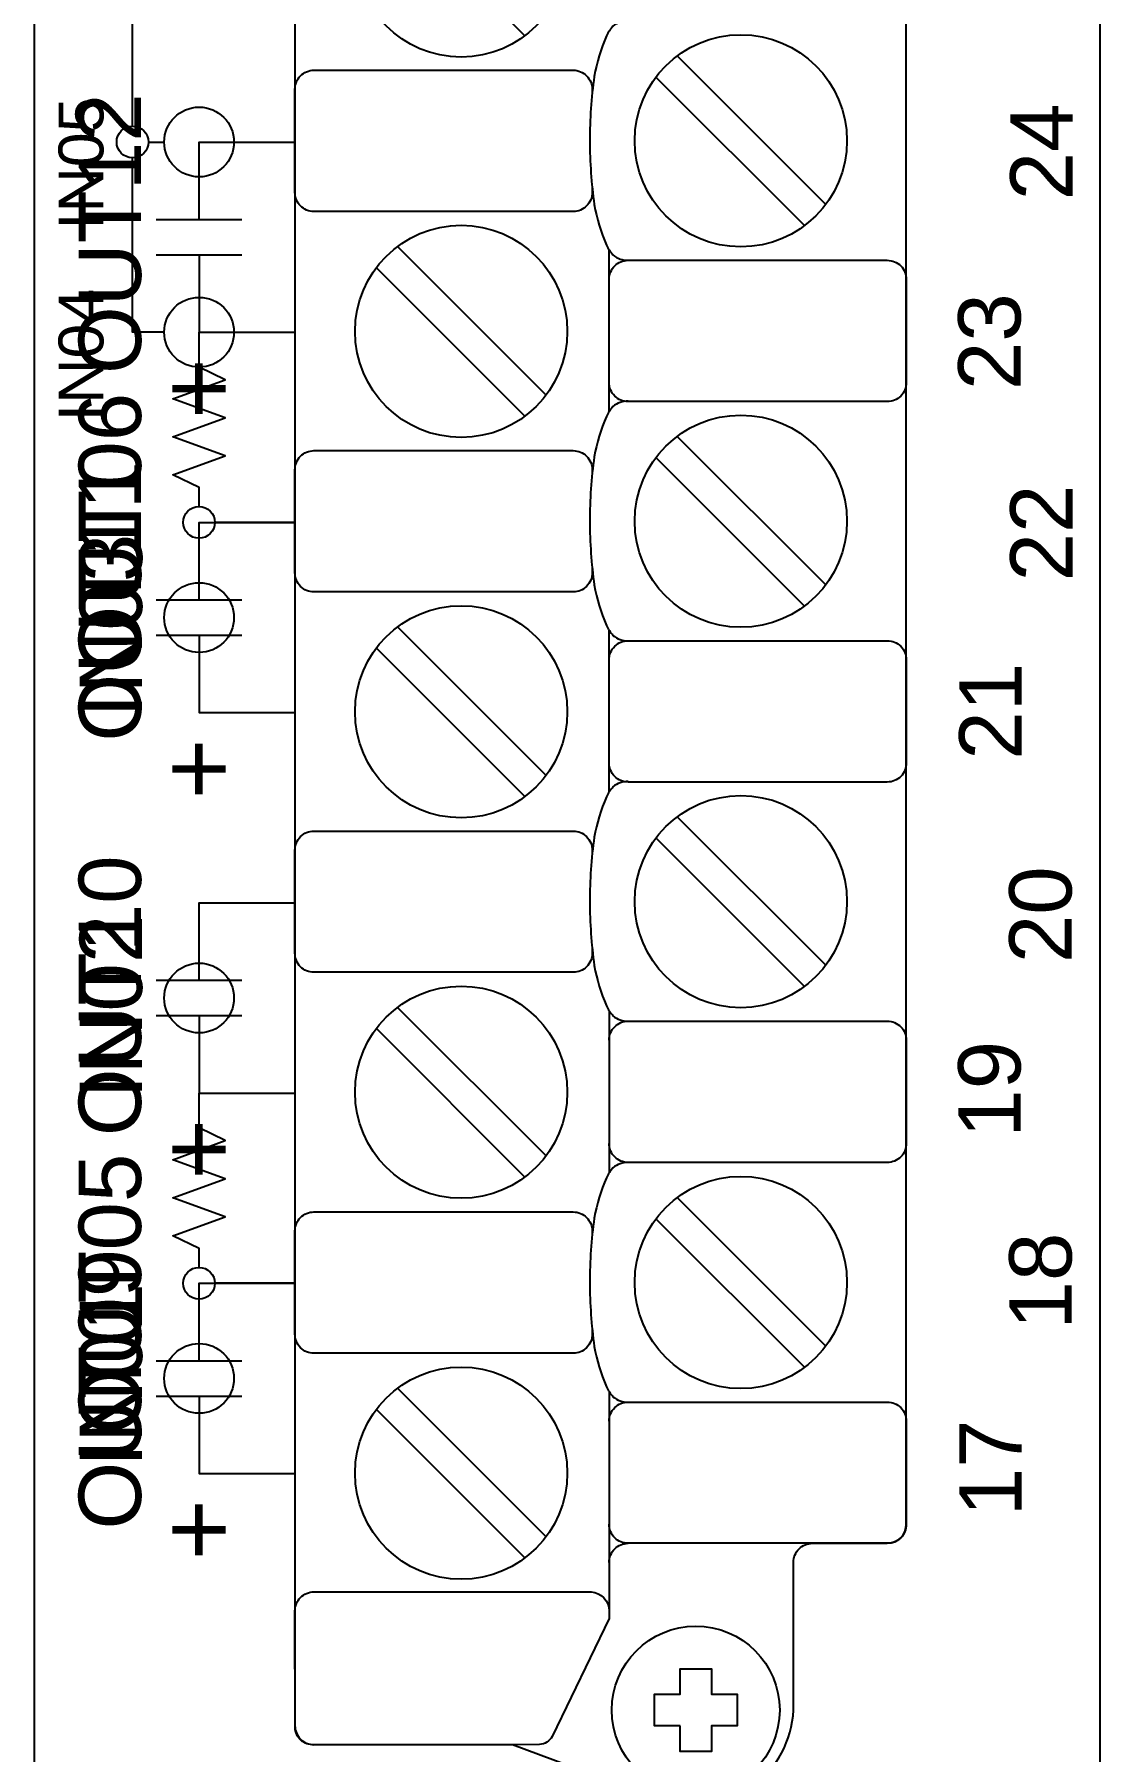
# Model space of a CAD drawing. Extents: x 1 to 47, y 1 to 35.
# Drawn here: x 29.831 to 31.511, y 8.927 to 11.636 of the extents above; entities that cross this region are included whole.
import ezdxf

# ---------------------------------------------------------------- set-up
doc = ezdxf.new("R2010")
doc.units = 0
doc.header["$MEASUREMENT"] = 0
for name, color, linetype in [('4_01__0__EMPTY', 7, 'CONTINUOUS'), ('4_02__1___8__INDEPENDENT_I', 7, 'CONTINUOUS'), ('4_03__2___8__OPTOISOLATED_', 7, 'CONTINUOUS'), ('4_04__4___24__OPTOISOLATED', 7, 'CONTINUOUS'), ('4_05__5___8__INDEPENDENT_I', 7, 'CONTINUOUS'), ('4_06__6___8__INDEPENDENT_I', 7, 'CONTINUOUS'), ('4_07__7___8__OPTOISOLATED_', 7, 'CONTINUOUS'), ('4_08__8___8__OPTOISOLATED_', 7, 'CONTINUOUS'), ('7_00______DWG_', 7, 'CONTINUOUS')]:
    doc.layers.add(name, color=color, linetype=linetype)
doc.styles.add('ARIAL', font='arial.ttf')

msp = doc.modelspace()

# ---------------------------------------------------------------- linework, layer by layer
at = {"layer": '4_01__0__EMPTY'}
msp.add_lwpolyline([(31.1761, 9.2556, 0.414213), (31.2061, 9.2856), (31.2062, 14.2674, 0.414214), (31.1762, 14.2974), (30.8631, 14.2974), (30.6184, 14.3883, 0.480048), (30.4202, 14.2433), (30.4202, 14.0091, -0.414214), (30.3902, 13.9791), (30.272, 13.9791, 0.414212), (30.242, 13.9491), (30.2419, 13.9491), (30.2419, 8.968, 0.414215), (30.2719, 8.938), (30.5848, 8.9381), (30.8296, 8.8472, 0.47859), (31.0281, 8.9922), (31.0281, 9.2256, -0.414214), (31.0581, 9.2556)], format="xyb", close=True, dxfattribs=at)
msp.add_lwpolyline([(30.8492, 8.9676), (30.8089, 8.9676), (30.8089, 9.0176), (30.8492, 9.0176), (30.8492, 9.0577), (30.8991, 9.0577), (30.8991, 9.0176), (30.9391, 9.0176), (30.9391, 8.9676), (30.8991, 8.9676), (30.8991, 8.9275), (30.8492, 8.9275)], close=True, dxfattribs=at)
msp.add_circle((30.874, 8.9926), 0.1324, dxfattribs=at)
at = {"layer": '4_02__1___8__INDEPENDENT_I'}
msp.add_lwpolyline([(31.1761, 9.2556, 0.414213), (31.2061, 9.2856), (31.2062, 14.2674, 0.414214), (31.1762, 14.2974), (30.8631, 14.2974), (30.6184, 14.3883, 0.480048), (30.4202, 14.2433), (30.4202, 14.0091, -0.414214), (30.3902, 13.9791), (30.272, 13.9791, 0.414212), (30.242, 13.9491), (30.2419, 13.9491), (30.2419, 8.968, 0.414215), (30.2719, 8.938), (30.5848, 8.9381), (30.8296, 8.8472, 0.47859), (31.0281, 8.9922), (31.0281, 9.2256, -0.414214), (31.0581, 9.2556)], format="xyb", close=True, dxfattribs=at)
for points in [[(30.3703, 11.8675), (30.6045, 11.6333)], [(30.8447, 11.6015), (31.0789, 11.3674)], [(30.8113, 11.5681), (31.0455, 11.334)], [(30.0908, 11.3436), (30.0908, 11.4658), (30.2419, 11.4658)], [(30.0233, 11.3436), (30.1583, 11.3436)], [(30.4038, 11.3009), (30.6379, 11.0667)], [(30.7374, 11.0406), (30.7374, 11.2957)], [(30.0233, 11.2879), (30.1583, 11.2879)], [(30.0908, 11.2879), (30.0908, 11.1658), (30.2419, 11.1658)], [(30.3703, 11.2675), (30.6045, 11.0333)], [(30.8447, 11.0015), (31.0789, 10.7674)], [(30.8113, 10.9681), (31.0455, 10.7339)], [(30.0908, 10.7436), (30.0908, 10.8658), (30.2419, 10.8658)], [(30.0233, 10.7436), (30.1583, 10.7436)], [(30.4038, 10.7009), (30.6379, 10.4667)], [(30.0233, 10.6879), (30.1583, 10.6879)], [(30.0908, 10.6879), (30.0908, 10.5658), (30.2419, 10.5658)], [(30.7374, 10.4406), (30.7374, 10.6957)], [(30.3703, 10.6675), (30.6045, 10.4333)], [(30.8447, 10.4015), (31.0789, 10.1674)], [(30.8113, 10.3681), (31.0455, 10.1339)], [(30.0908, 10.1436), (30.0908, 10.2658), (30.2419, 10.2658)], [(30.0233, 10.1436), (30.1583, 10.1436)], [(30.0233, 10.0879), (30.1583, 10.0879)], [(30.0908, 10.0879), (30.0908, 9.9658), (30.2419, 9.9658)], [(30.4038, 10.1009), (30.6379, 9.8667)], [(30.7374, 10.0957), (30.7374, 9.8398)], [(30.3703, 10.0675), (30.6045, 9.8333)], [(30.8447, 9.8008), (31.0789, 9.5666)], [(30.8113, 9.7673), (31.0455, 9.5332)], [(30.0908, 9.5436), (30.0908, 9.6658), (30.2419, 9.6658)], [(30.0233, 9.5436), (30.1583, 9.5436)], [(30.0233, 9.4879), (30.1583, 9.4879)], [(30.0908, 9.4879), (30.0908, 9.3658), (30.2419, 9.3658)], [(30.4038, 9.5001), (30.6379, 9.2659)], [(30.3703, 9.4667), (30.6045, 9.2325)]]:
    msp.add_lwpolyline(points, dxfattribs=at)
for points in [[(30.7674, 11.6571, 0.191033), (30.7435, 11.6486, 0.081668), (30.7333, 11.633, 0.0591), (30.714, 11.5693, 0.034646), (30.7069, 11.4677, 0.03436), (30.714, 11.3671, 0.0591), (30.7333, 11.3033, 0.081668), (30.7435, 11.2877, 0.191033), (30.7674, 11.2792)], [(30.7107, 11.3941), (30.7107, 11.3862, -0.414214), (30.6807, 11.3562), (30.2719, 11.3562, -0.414214), (30.2419, 11.3862), (30.2419, 11.549, -0.414214), (30.2719, 11.579), (30.6807, 11.579, -0.414214), (30.7107, 11.549), (30.7107, 11.5422)], [(30.7374, 11.2492, -0.414214), (30.7674, 11.2792), (31.1761, 11.2792, -0.414214), (31.2061, 11.2492), (31.2061, 11.0864, -0.414214), (31.1761, 11.0564), (30.7674, 11.0564, -0.414214), (30.7374, 11.0864)], [(30.7674, 11.0571, 0.191033), (30.7435, 11.0486, 0.081668), (30.7333, 11.033, 0.0591), (30.714, 10.9693, 0.034646), (30.7069, 10.8677, 0.03436), (30.714, 10.7671, 0.0591), (30.7333, 10.7033, 0.081668), (30.7435, 10.6877, 0.191033), (30.7674, 10.6792)], [(30.7107, 10.7941), (30.7107, 10.7862, -0.414214), (30.6807, 10.7562), (30.2719, 10.7562, -0.414214), (30.2419, 10.7862), (30.2419, 10.949, -0.414214), (30.2719, 10.979), (30.6807, 10.979, -0.414214), (30.7107, 10.949), (30.7107, 10.9422)], [(30.7374, 10.6492, -0.414214), (30.7674, 10.6792), (31.1761, 10.6792, -0.414214), (31.2061, 10.6492), (31.2061, 10.4863, -0.414214), (31.1761, 10.4563), (30.7674, 10.4563, -0.414214), (30.7374, 10.4863)], [(30.7674, 10.4571, 0.191033), (30.7435, 10.4486, 0.081668), (30.7333, 10.433, 0.0591), (30.714, 10.3692, 0.034646), (30.7069, 10.2677, 0.03436), (30.714, 10.167, 0.0591), (30.7333, 10.1033, 0.081668), (30.7435, 10.0877, 0.191033), (30.7674, 10.0792)], [(30.7107, 10.1941), (30.7107, 10.1862, -0.414214), (30.6807, 10.1562), (30.2719, 10.1562, -0.414214), (30.2419, 10.1862), (30.2419, 10.349, -0.414214), (30.2719, 10.379), (30.6807, 10.379, -0.414214), (30.7107, 10.349), (30.7107, 10.3422)], [(30.7374, 10.0492, -0.414214), (30.7674, 10.0792), (31.1761, 10.0792, -0.414214), (31.2061, 10.0492), (31.2061, 9.8863, -0.414214), (31.1761, 9.8563), (30.7674, 9.8563, -0.414214), (30.7374, 9.8863)], [(30.7674, 9.8563, 0.191033), (30.7435, 9.8478, 0.081668), (30.7333, 9.8322, 0.0591), (30.714, 9.7685, 0.034646), (30.7069, 9.667, 0.03436), (30.714, 9.5663, 0.0591), (30.7333, 9.5026, 0.081668), (30.7435, 9.4869, 0.191033), (30.7674, 9.4784)], [(30.7107, 9.5933), (30.7107, 9.5854, -0.414214), (30.6807, 9.5554), (30.2719, 9.5554, -0.414214), (30.2419, 9.5854), (30.2419, 9.7483, -0.414214), (30.2719, 9.7783), (30.6807, 9.7783, -0.414214), (30.7107, 9.7483), (30.7107, 9.7415)], [(30.7374, 9.4949), (30.7374, 9.1368), (30.6476, 8.9509, -0.241986), (30.6277, 8.9381), (30.2719, 8.938, -0.422157), (30.2421, 8.9647), (30.2419, 9.149, -0.414214), (30.2719, 9.179), (30.7091, 9.179, -0.390527), (30.7374, 9.149)], [(30.7374, 9.4484, -0.414214), (30.7674, 9.4784), (31.1761, 9.4784, -0.414214), (31.2061, 9.4484), (31.2061, 9.2856, -0.414214), (31.1761, 9.2556), (30.7674, 9.2556, -0.414214), (30.7374, 9.2856)], [(30.7374, 9.2256, -0.414214), (30.7674, 9.2556)]]:
    msp.add_lwpolyline(points, format="xyb", dxfattribs=at)
msp.add_lwpolyline([(30.8492, 8.9676), (30.8089, 8.9676), (30.8089, 9.0176), (30.8492, 9.0176), (30.8492, 9.0577), (30.8991, 9.0577), (30.8991, 9.0176), (30.9391, 9.0176), (30.9391, 8.9676), (30.8991, 8.9676), (30.8991, 8.9275), (30.8492, 8.9275)], close=True, dxfattribs=at)
for centre, radius in [((30.5041, 11.7671), 0.1673), ((30.9451, 11.4677), 0.1673), ((30.5041, 11.1671), 0.1673), ((30.9451, 10.8677), 0.1673), ((30.5041, 10.5671), 0.1673), ((30.9451, 10.2677), 0.1673), ((30.5041, 9.9671), 0.1673), ((30.9451, 9.667), 0.1673), ((30.5041, 9.3663), 0.1673), ((30.874, 8.9926), 0.1324)]:
    msp.add_circle(centre, radius, dxfattribs=at)
at = {"layer": '4_03__2___8__OPTOISOLATED_'}
msp.add_lwpolyline([(31.1761, 9.2556, 0.414213), (31.2061, 9.2856), (31.2062, 14.2674, 0.414214), (31.1762, 14.2974), (30.8631, 14.2974), (30.6184, 14.3883, 0.480048), (30.4202, 14.2433), (30.4202, 14.0091, -0.414214), (30.3902, 13.9791), (30.272, 13.9791, 0.414212), (30.242, 13.9491), (30.2419, 13.9491), (30.2419, 8.968, 0.414215), (30.2719, 8.938), (30.5848, 8.9381), (30.8296, 8.8472, 0.47859), (31.0281, 8.9922), (31.0281, 9.2256, -0.414214), (31.0581, 9.2556)], format="xyb", close=True, dxfattribs=at)
for points in [[(30.3703, 11.8675), (30.6045, 11.6333)], [(30.8447, 11.6015), (31.0789, 11.3674)], [(30.8113, 11.5681), (31.0455, 11.334)], [(30.0908, 11.3436), (30.0908, 11.4658), (30.2419, 11.4658)], [(30.0233, 11.3436), (30.1583, 11.3436)], [(30.4038, 11.3009), (30.6379, 11.0667)], [(30.7374, 11.0406), (30.7374, 11.2957)], [(30.0233, 11.2879), (30.1583, 11.2879)], [(30.0908, 11.2879), (30.0908, 11.1658), (30.2419, 11.1658)], [(30.3703, 11.2675), (30.6045, 11.0333)], [(30.8447, 11.0015), (31.0789, 10.7674)], [(30.8113, 10.9681), (31.0455, 10.7339)], [(30.0908, 10.7436), (30.0908, 10.8658), (30.2419, 10.8658)], [(30.0233, 10.7436), (30.1583, 10.7436)], [(30.4038, 10.7009), (30.6379, 10.4667)], [(30.0233, 10.6879), (30.1583, 10.6879)], [(30.0908, 10.6879), (30.0908, 10.5658), (30.2419, 10.5658)], [(30.7374, 10.4406), (30.7374, 10.6957)], [(30.3703, 10.6675), (30.6045, 10.4333)], [(30.8447, 10.4015), (31.0789, 10.1674)], [(30.8113, 10.3681), (31.0455, 10.1339)], [(30.0908, 10.1436), (30.0908, 10.2658), (30.2419, 10.2658)], [(30.0233, 10.1436), (30.1583, 10.1436)], [(30.0233, 10.0879), (30.1583, 10.0879)], [(30.0908, 10.0879), (30.0908, 9.9658), (30.2419, 9.9658)], [(30.4038, 10.1009), (30.6379, 9.8667)], [(30.7374, 10.0957), (30.7374, 9.8398)], [(30.3703, 10.0675), (30.6045, 9.8333)], [(30.8447, 9.8008), (31.0789, 9.5666)], [(30.8113, 9.7673), (31.0455, 9.5332)], [(30.0908, 9.5436), (30.0908, 9.6658), (30.2419, 9.6658)], [(30.0233, 9.5436), (30.1583, 9.5436)], [(30.0233, 9.4879), (30.1583, 9.4879)], [(30.0908, 9.4879), (30.0908, 9.3658), (30.2419, 9.3658)], [(30.4038, 9.5001), (30.6379, 9.2659)], [(30.3703, 9.4667), (30.6045, 9.2325)]]:
    msp.add_lwpolyline(points, dxfattribs=at)
for points in [[(30.7674, 11.6571, 0.191033), (30.7435, 11.6486, 0.081668), (30.7333, 11.633, 0.0591), (30.714, 11.5693, 0.034646), (30.7069, 11.4677, 0.03436), (30.714, 11.3671, 0.0591), (30.7333, 11.3033, 0.081668), (30.7435, 11.2877, 0.191033), (30.7674, 11.2792)], [(30.7107, 11.3941), (30.7107, 11.3862, -0.414214), (30.6807, 11.3562), (30.2719, 11.3562, -0.414214), (30.2419, 11.3862), (30.2419, 11.549, -0.414214), (30.2719, 11.579), (30.6807, 11.579, -0.414214), (30.7107, 11.549), (30.7107, 11.5422)], [(30.7374, 11.2492, -0.414214), (30.7674, 11.2792), (31.1761, 11.2792, -0.414214), (31.2061, 11.2492), (31.2061, 11.0864, -0.414214), (31.1761, 11.0564), (30.7674, 11.0564, -0.414214), (30.7374, 11.0864)], [(30.7674, 11.0571, 0.191033), (30.7435, 11.0486, 0.081668), (30.7333, 11.033, 0.0591), (30.714, 10.9693, 0.034646), (30.7069, 10.8677, 0.03436), (30.714, 10.7671, 0.0591), (30.7333, 10.7033, 0.081668), (30.7435, 10.6877, 0.191033), (30.7674, 10.6792)], [(30.7107, 10.7941), (30.7107, 10.7862, -0.414214), (30.6807, 10.7562), (30.2719, 10.7562, -0.414214), (30.2419, 10.7862), (30.2419, 10.949, -0.414214), (30.2719, 10.979), (30.6807, 10.979, -0.414214), (30.7107, 10.949), (30.7107, 10.9422)], [(30.7374, 10.6492, -0.414214), (30.7674, 10.6792), (31.1761, 10.6792, -0.414214), (31.2061, 10.6492), (31.2061, 10.4863, -0.414214), (31.1761, 10.4563), (30.7674, 10.4563, -0.414214), (30.7374, 10.4863)], [(30.7674, 10.4571, 0.191033), (30.7435, 10.4486, 0.081668), (30.7333, 10.433, 0.0591), (30.714, 10.3692, 0.034646), (30.7069, 10.2677, 0.03436), (30.714, 10.167, 0.0591), (30.7333, 10.1033, 0.081668), (30.7435, 10.0877, 0.191033), (30.7674, 10.0792)], [(30.7107, 10.1941), (30.7107, 10.1862, -0.414214), (30.6807, 10.1562), (30.2719, 10.1562, -0.414214), (30.2419, 10.1862), (30.2419, 10.349, -0.414214), (30.2719, 10.379), (30.6807, 10.379, -0.414214), (30.7107, 10.349), (30.7107, 10.3422)], [(30.7374, 10.0492, -0.414214), (30.7674, 10.0792), (31.1761, 10.0792, -0.414214), (31.2061, 10.0492), (31.2061, 9.8863, -0.414214), (31.1761, 9.8563), (30.7674, 9.8563, -0.414214), (30.7374, 9.8863)], [(30.7674, 9.8563, 0.191033), (30.7435, 9.8478, 0.081668), (30.7333, 9.8322, 0.0591), (30.714, 9.7685, 0.034646), (30.7069, 9.667, 0.03436), (30.714, 9.5663, 0.0591), (30.7333, 9.5026, 0.081668), (30.7435, 9.4869, 0.191033), (30.7674, 9.4784)], [(30.7107, 9.5933), (30.7107, 9.5854, -0.414214), (30.6807, 9.5554), (30.2719, 9.5554, -0.414214), (30.2419, 9.5854), (30.2419, 9.7483, -0.414214), (30.2719, 9.7783), (30.6807, 9.7783, -0.414214), (30.7107, 9.7483), (30.7107, 9.7415)], [(30.7374, 9.4949), (30.7374, 9.1368), (30.6476, 8.9509, -0.241986), (30.6277, 8.9381), (30.2719, 8.938, -0.422157), (30.2421, 8.9647), (30.2419, 9.149, -0.414214), (30.2719, 9.179), (30.7091, 9.179, -0.390527), (30.7374, 9.149)], [(30.7374, 9.4484, -0.414214), (30.7674, 9.4784), (31.1761, 9.4784, -0.414214), (31.2061, 9.4484), (31.2061, 9.2856, -0.414214), (31.1761, 9.2556), (30.7674, 9.2556, -0.414214), (30.7374, 9.2856)], [(30.7374, 9.2256, -0.414214), (30.7674, 9.2556)]]:
    msp.add_lwpolyline(points, format="xyb", dxfattribs=at)
msp.add_lwpolyline([(30.8492, 8.9676), (30.8089, 8.9676), (30.8089, 9.0176), (30.8492, 9.0176), (30.8492, 9.0577), (30.8991, 9.0577), (30.8991, 9.0176), (30.9391, 9.0176), (30.9391, 8.9676), (30.8991, 8.9676), (30.8991, 8.9275), (30.8492, 8.9275)], close=True, dxfattribs=at)
for centre, radius in [((30.5041, 11.7671), 0.1673), ((30.9451, 11.4677), 0.1673), ((30.5041, 11.1671), 0.1673), ((30.9451, 10.8677), 0.1673), ((30.5041, 10.5671), 0.1673), ((30.9451, 10.2677), 0.1673), ((30.5041, 9.9671), 0.1673), ((30.9451, 9.667), 0.1673), ((30.5041, 9.3663), 0.1673), ((30.874, 8.9926), 0.1324)]:
    msp.add_circle(centre, radius, dxfattribs=at)
at = {"layer": '4_04__4___24__OPTOISOLATED'}
msp.add_lwpolyline([(31.1761, 9.2556, 0.414213), (31.2061, 9.2856), (31.2062, 14.2674, 0.414214), (31.1762, 14.2974), (30.8631, 14.2974), (30.6184, 14.3883, 0.480048), (30.4202, 14.2433), (30.4202, 14.0091, -0.414214), (30.3902, 13.9791), (30.272, 13.9791, 0.414212), (30.242, 13.9491), (30.2419, 13.9491), (30.2419, 8.968, 0.414215), (30.2719, 8.938), (30.5848, 8.9381), (30.8296, 8.8472, 0.47859), (31.0281, 8.9922), (31.0281, 9.2256, -0.414214), (31.0581, 9.2556)], format="xyb", close=True, dxfattribs=at)
for points in [[(30.3703, 11.8675), (30.6045, 11.6333)], [(29.9858, 11.4908), (29.9858, 11.7408)], [(30.8447, 11.6015), (31.0789, 11.3674)], [(30.8113, 11.5681), (31.0455, 11.334)], [(30.0108, 11.4658), (30.0358, 11.4658)], [(30.1458, 11.4658), (30.2419, 11.4658)], [(30.0358, 11.1657), (29.9858, 11.1657), (29.9858, 11.4408)], [(30.4038, 11.3009), (30.6379, 11.0667)], [(30.7374, 11.0406), (30.7374, 11.2957)], [(30.3703, 11.2675), (30.6045, 11.0333)], [(30.1458, 11.1658), (30.2419, 11.1658)], [(30.8447, 11.0015), (31.0789, 10.7674)], [(30.8113, 10.9681), (31.0455, 10.7339)], [(30.0908, 10.7707), (30.0908, 10.8658), (30.2419, 10.8658)], [(30.4038, 10.7009), (30.6379, 10.4667)], [(30.7374, 10.4406), (30.7374, 10.6957)], [(30.0908, 10.6607), (30.0908, 10.5658), (30.2419, 10.5658)], [(30.3703, 10.6675), (30.6045, 10.4333)], [(30.8447, 10.4015), (31.0789, 10.1674)], [(30.8113, 10.3681), (31.0455, 10.1339)], [(30.0908, 10.1707), (30.0908, 10.2658), (30.2419, 10.2658)], [(30.4038, 10.1009), (30.6379, 9.8667)], [(30.7374, 10.0957), (30.7374, 9.8398)], [(30.0908, 10.0607), (30.0908, 9.9658), (30.2419, 9.9658)], [(30.3703, 10.0675), (30.6045, 9.8333)], [(30.8447, 9.8008), (31.0789, 9.5666)], [(30.8113, 9.7673), (31.0455, 9.5332)], [(30.0908, 9.5707), (30.0908, 9.6658), (30.2419, 9.6658)], [(30.4038, 9.5001), (30.6379, 9.2659)], [(30.0908, 9.4607), (30.0908, 9.3658), (30.2419, 9.3658)], [(30.3703, 9.4667), (30.6045, 9.2325)]]:
    msp.add_lwpolyline(points, dxfattribs=at)
for points in [[(30.7674, 11.6571, 0.191033), (30.7435, 11.6486, 0.081668), (30.7333, 11.633, 0.0591), (30.714, 11.5693, 0.034646), (30.7069, 11.4677, 0.03436), (30.714, 11.3671, 0.0591), (30.7333, 11.3033, 0.081668), (30.7435, 11.2877, 0.191033), (30.7674, 11.2792)], [(30.7107, 11.3941), (30.7107, 11.3862, -0.414214), (30.6807, 11.3562), (30.2719, 11.3562, -0.414214), (30.2419, 11.3862), (30.2419, 11.549, -0.414214), (30.2719, 11.579), (30.6807, 11.579, -0.414214), (30.7107, 11.549), (30.7107, 11.5422)], [(30.7374, 11.2492, -0.414214), (30.7674, 11.2792), (31.1761, 11.2792, -0.414214), (31.2061, 11.2492), (31.2061, 11.0864, -0.414214), (31.1761, 11.0564), (30.7674, 11.0564, -0.414214), (30.7374, 11.0864)], [(30.7674, 11.0571, 0.191033), (30.7435, 11.0486, 0.081668), (30.7333, 11.033, 0.0591), (30.714, 10.9693, 0.034646), (30.7069, 10.8677, 0.03436), (30.714, 10.7671, 0.0591), (30.7333, 10.7033, 0.081668), (30.7435, 10.6877, 0.191033), (30.7674, 10.6792)], [(30.7107, 10.7941), (30.7107, 10.7862, -0.414214), (30.6807, 10.7562), (30.2719, 10.7562, -0.414214), (30.2419, 10.7862), (30.2419, 10.949, -0.414214), (30.2719, 10.979), (30.6807, 10.979, -0.414214), (30.7107, 10.949), (30.7107, 10.9422)], [(30.7374, 10.6492, -0.414214), (30.7674, 10.6792), (31.1761, 10.6792, -0.414214), (31.2061, 10.6492), (31.2061, 10.4863, -0.414214), (31.1761, 10.4563), (30.7674, 10.4563, -0.414214), (30.7374, 10.4863)], [(30.7674, 10.4571, 0.191033), (30.7435, 10.4486, 0.081668), (30.7333, 10.433, 0.0591), (30.714, 10.3692, 0.034646), (30.7069, 10.2677, 0.03436), (30.714, 10.167, 0.0591), (30.7333, 10.1033, 0.081668), (30.7435, 10.0877, 0.191033), (30.7674, 10.0792)], [(30.7107, 10.1941), (30.7107, 10.1862, -0.414214), (30.6807, 10.1562), (30.2719, 10.1562, -0.414214), (30.2419, 10.1862), (30.2419, 10.349, -0.414214), (30.2719, 10.379), (30.6807, 10.379, -0.414214), (30.7107, 10.349), (30.7107, 10.3422)], [(30.7374, 10.0492, -0.414214), (30.7674, 10.0792), (31.1761, 10.0792, -0.414214), (31.2061, 10.0492), (31.2061, 9.8863, -0.414214), (31.1761, 9.8563), (30.7674, 9.8563, -0.414214), (30.7374, 9.8863)], [(30.7674, 9.8563, 0.191033), (30.7435, 9.8478, 0.081668), (30.7333, 9.8322, 0.0591), (30.714, 9.7685, 0.034646), (30.7069, 9.667, 0.03436), (30.714, 9.5663, 0.0591), (30.7333, 9.5026, 0.081668), (30.7435, 9.4869, 0.191033), (30.7674, 9.4784)], [(30.7107, 9.5933), (30.7107, 9.5854, -0.414214), (30.6807, 9.5554), (30.2719, 9.5554, -0.414214), (30.2419, 9.5854), (30.2419, 9.7483, -0.414214), (30.2719, 9.7783), (30.6807, 9.7783, -0.414214), (30.7107, 9.7483), (30.7107, 9.7415)], [(30.7374, 9.4949), (30.7374, 9.1368), (30.6476, 8.9509, -0.241986), (30.6277, 8.9381), (30.2719, 8.938, -0.422157), (30.2421, 8.9647), (30.2419, 9.149, -0.414214), (30.2719, 9.179), (30.7091, 9.179, -0.390527), (30.7374, 9.149)], [(30.7374, 9.4484, -0.414214), (30.7674, 9.4784), (31.1761, 9.4784, -0.414214), (31.2061, 9.4484), (31.2061, 9.2856, -0.414214), (31.1761, 9.2556), (30.7674, 9.2556, -0.414214), (30.7374, 9.2856)], [(30.7374, 9.2256, -0.414214), (30.7674, 9.2556)]]:
    msp.add_lwpolyline(points, format="xyb", dxfattribs=at)
msp.add_lwpolyline([(30.8492, 8.9676), (30.8089, 8.9676), (30.8089, 9.0176), (30.8492, 9.0176), (30.8492, 9.0577), (30.8991, 9.0577), (30.8991, 9.0176), (30.9391, 9.0176), (30.9391, 8.9676), (30.8991, 8.9676), (30.8991, 8.9275), (30.8492, 8.9275)], close=True, dxfattribs=at)
for centre, radius in [((30.5041, 11.7671), 0.1673), ((30.9451, 11.4677), 0.1673), ((30.0908, 11.4658), 0.055), ((29.9858, 11.4658), 0.025), ((30.5041, 11.1671), 0.1673), ((30.0908, 11.1658), 0.055), ((30.9451, 10.8677), 0.1673), ((30.0908, 10.7157), 0.055), ((30.5041, 10.5671), 0.1673), ((30.9451, 10.2677), 0.1673), ((30.0908, 10.1157), 0.055), ((30.5041, 9.9671), 0.1673), ((30.9451, 9.667), 0.1673), ((30.0908, 9.5157), 0.055), ((30.5041, 9.3663), 0.1673), ((30.874, 8.9926), 0.1324)]:
    msp.add_circle(centre, radius, dxfattribs=at)
at = {"layer": '4_05__5___8__INDEPENDENT_I'}
msp.add_lwpolyline([(31.1761, 9.2556, 0.414213), (31.2061, 9.2856), (31.2062, 14.2674, 0.414214), (31.1762, 14.2974), (30.8631, 14.2974), (30.6184, 14.3883, 0.480048), (30.4202, 14.2433), (30.4202, 14.0091, -0.414214), (30.3902, 13.9791), (30.272, 13.9791, 0.414212), (30.242, 13.9491), (30.2419, 13.9491), (30.2419, 8.968, 0.414215), (30.2719, 8.938), (30.5848, 8.9381), (30.8296, 8.8472, 0.47859), (31.0281, 8.9922), (31.0281, 9.2256, -0.414214), (31.0581, 9.2556)], format="xyb", close=True, dxfattribs=at)
for points in [[(30.3703, 11.8675), (30.6045, 11.6333)], [(30.8447, 11.6015), (31.0789, 11.3674)], [(30.8113, 11.5681), (31.0455, 11.334)], [(30.4038, 11.3009), (30.6379, 11.0667)], [(30.7374, 11.0406), (30.7374, 11.2957)], [(30.3703, 11.2675), (30.6045, 11.0333)], [(30.0908, 10.8908), (30.0908, 10.9207), (30.0496, 10.9407), (30.1321, 10.9707), (30.0496, 11.0007), (30.1321, 11.0308), (30.0496, 11.0608), (30.1321, 11.0908), (30.0908, 11.1108), (30.0908, 11.1658), (30.2419, 11.1658)], [(30.8447, 11.0015), (31.0789, 10.7674)], [(30.8113, 10.9681), (31.0455, 10.7339)], [(30.2419, 10.8658), (30.1158, 10.8658)], [(30.0908, 10.7436), (30.0908, 10.8408)], [(30.0308, 10.7436), (30.1508, 10.7436)], [(30.4038, 10.7009), (30.6379, 10.4667)], [(30.0308, 10.6879), (30.1508, 10.6879)], [(30.0908, 10.6879), (30.0908, 10.5658), (30.2419, 10.5658)], [(30.7374, 10.4406), (30.7374, 10.6957)], [(30.3703, 10.6675), (30.6045, 10.4333)], [(30.8447, 10.4015), (31.0789, 10.1674)], [(30.8113, 10.3681), (31.0455, 10.1339)], [(30.4038, 10.1009), (30.6379, 9.8667)], [(30.7374, 10.0957), (30.7374, 9.8398)], [(30.3703, 10.0675), (30.6045, 9.8333)], [(30.0908, 9.6907), (30.0908, 9.7207), (30.0496, 9.7407), (30.1321, 9.7707), (30.0496, 9.8007), (30.1321, 9.8307), (30.0496, 9.8607), (30.1321, 9.8908), (30.0908, 9.9108), (30.0908, 9.9657), (30.2419, 9.9657)], [(30.8447, 9.8008), (31.0789, 9.5666)], [(30.8113, 9.7673), (31.0455, 9.5332)], [(30.2419, 9.6657), (30.1158, 9.6657)], [(30.0908, 9.5436), (30.0908, 9.6408)], [(30.0308, 9.5436), (30.1508, 9.5436)], [(30.0308, 9.4879), (30.1508, 9.4879)], [(30.0908, 9.4879), (30.0908, 9.3658), (30.2419, 9.3658)], [(30.4038, 9.5001), (30.6379, 9.2659)], [(30.3703, 9.4667), (30.6045, 9.2325)]]:
    msp.add_lwpolyline(points, dxfattribs=at)
for points in [[(30.7674, 11.6571, 0.191033), (30.7435, 11.6486, 0.081668), (30.7333, 11.633, 0.0591), (30.714, 11.5693, 0.034646), (30.7069, 11.4677, 0.03436), (30.714, 11.3671, 0.0591), (30.7333, 11.3033, 0.081668), (30.7435, 11.2877, 0.191033), (30.7674, 11.2792)], [(30.7107, 11.3941), (30.7107, 11.3862, -0.414214), (30.6807, 11.3562), (30.2719, 11.3562, -0.414214), (30.2419, 11.3862), (30.2419, 11.549, -0.414214), (30.2719, 11.579), (30.6807, 11.579, -0.414214), (30.7107, 11.549), (30.7107, 11.5422)], [(30.7374, 11.2492, -0.414214), (30.7674, 11.2792), (31.1761, 11.2792, -0.414214), (31.2061, 11.2492), (31.2061, 11.0864, -0.414214), (31.1761, 11.0564), (30.7674, 11.0564, -0.414214), (30.7374, 11.0864)], [(30.7674, 11.0571, 0.191033), (30.7435, 11.0486, 0.081668), (30.7333, 11.033, 0.0591), (30.714, 10.9693, 0.034646), (30.7069, 10.8677, 0.03436), (30.714, 10.7671, 0.0591), (30.7333, 10.7033, 0.081668), (30.7435, 10.6877, 0.191033), (30.7674, 10.6792)], [(30.7107, 10.7941), (30.7107, 10.7862, -0.414214), (30.6807, 10.7562), (30.2719, 10.7562, -0.414214), (30.2419, 10.7862), (30.2419, 10.949, -0.414214), (30.2719, 10.979), (30.6807, 10.979, -0.414214), (30.7107, 10.949), (30.7107, 10.9422)], [(30.7374, 10.6492, -0.414214), (30.7674, 10.6792), (31.1761, 10.6792, -0.414214), (31.2061, 10.6492), (31.2061, 10.4863, -0.414214), (31.1761, 10.4563), (30.7674, 10.4563, -0.414214), (30.7374, 10.4863)], [(30.7674, 10.4571, 0.191033), (30.7435, 10.4486, 0.081668), (30.7333, 10.433, 0.0591), (30.714, 10.3692, 0.034646), (30.7069, 10.2677, 0.03436), (30.714, 10.167, 0.0591), (30.7333, 10.1033, 0.081668), (30.7435, 10.0877, 0.191033), (30.7674, 10.0792)], [(30.7107, 10.1941), (30.7107, 10.1862, -0.414214), (30.6807, 10.1562), (30.2719, 10.1562, -0.414214), (30.2419, 10.1862), (30.2419, 10.349, -0.414214), (30.2719, 10.379), (30.6807, 10.379, -0.414214), (30.7107, 10.349), (30.7107, 10.3422)], [(30.7374, 10.0492, -0.414214), (30.7674, 10.0792), (31.1761, 10.0792, -0.414214), (31.2061, 10.0492), (31.2061, 9.8863, -0.414214), (31.1761, 9.8563), (30.7674, 9.8563, -0.414214), (30.7374, 9.8863)], [(30.7674, 9.8563, 0.191033), (30.7435, 9.8478, 0.081668), (30.7333, 9.8322, 0.0591), (30.714, 9.7685, 0.034646), (30.7069, 9.667, 0.03436), (30.714, 9.5663, 0.0591), (30.7333, 9.5026, 0.081668), (30.7435, 9.4869, 0.191033), (30.7674, 9.4784)], [(30.7107, 9.5933), (30.7107, 9.5854, -0.414214), (30.6807, 9.5554), (30.2719, 9.5554, -0.414214), (30.2419, 9.5854), (30.2419, 9.7483, -0.414214), (30.2719, 9.7783), (30.6807, 9.7783, -0.414214), (30.7107, 9.7483), (30.7107, 9.7415)], [(30.7374, 9.4949), (30.7374, 9.1368), (30.6476, 8.9509, -0.241986), (30.6277, 8.9381), (30.2719, 8.938, -0.422157), (30.2421, 8.9647), (30.2419, 9.149, -0.414214), (30.2719, 9.179), (30.7091, 9.179, -0.390527), (30.7374, 9.149)], [(30.7374, 9.4484, -0.414214), (30.7674, 9.4784), (31.1761, 9.4784, -0.414214), (31.2061, 9.4484), (31.2061, 9.2856, -0.414214), (31.1761, 9.2556), (30.7674, 9.2556, -0.414214), (30.7374, 9.2856)], [(30.7374, 9.2256, -0.414214), (30.7674, 9.2556)]]:
    msp.add_lwpolyline(points, format="xyb", dxfattribs=at)
msp.add_lwpolyline([(30.8492, 8.9676), (30.8089, 8.9676), (30.8089, 9.0176), (30.8492, 9.0176), (30.8492, 9.0577), (30.8991, 9.0577), (30.8991, 9.0176), (30.9391, 9.0176), (30.9391, 8.9676), (30.8991, 8.9676), (30.8991, 8.9275), (30.8492, 8.9275)], close=True, dxfattribs=at)
for centre, radius in [((30.5041, 11.7671), 0.1673), ((30.9451, 11.4677), 0.1673), ((30.5041, 11.1671), 0.1673), ((30.9451, 10.8677), 0.1673), ((30.0908, 10.8658), 0.025), ((30.5041, 10.5671), 0.1673), ((30.9451, 10.2677), 0.1673), ((30.5041, 9.9671), 0.1673), ((30.9451, 9.667), 0.1673), ((30.0908, 9.6658), 0.025), ((30.5041, 9.3663), 0.1673), ((30.874, 8.9926), 0.1324)]:
    msp.add_circle(centre, radius, dxfattribs=at)
at = {"layer": '4_06__6___8__INDEPENDENT_I'}
msp.add_lwpolyline([(31.1761, 9.2556, 0.414213), (31.2061, 9.2856), (31.2062, 14.2674, 0.414214), (31.1762, 14.2974), (30.8631, 14.2974), (30.6184, 14.3883, 0.480048), (30.4202, 14.2433), (30.4202, 14.0091, -0.414214), (30.3902, 13.9791), (30.272, 13.9791, 0.414212), (30.242, 13.9491), (30.2419, 13.9491), (30.2419, 8.968, 0.414215), (30.2719, 8.938), (30.5848, 8.9381), (30.8296, 8.8472, 0.47859), (31.0281, 8.9922), (31.0281, 9.2256, -0.414214), (31.0581, 9.2556)], format="xyb", close=True, dxfattribs=at)
for points in [[(30.3703, 11.8675), (30.6045, 11.6333)], [(30.8447, 11.6015), (31.0789, 11.3674)], [(30.8113, 11.5681), (31.0455, 11.334)], [(30.0908, 11.3436), (30.0908, 11.4658), (30.2419, 11.4658)], [(30.0233, 11.3436), (30.1583, 11.3436)], [(30.4038, 11.3009), (30.6379, 11.0667)], [(30.7374, 11.0406), (30.7374, 11.2957)], [(30.0233, 11.2879), (30.1583, 11.2879)], [(30.0908, 11.2879), (30.0908, 11.1658), (30.2419, 11.1658)], [(30.3703, 11.2675), (30.6045, 11.0333)], [(30.8447, 11.0015), (31.0789, 10.7674)], [(30.8113, 10.9681), (31.0455, 10.7339)], [(30.0908, 10.7436), (30.0908, 10.8658), (30.2419, 10.8658)], [(30.0233, 10.7436), (30.1583, 10.7436)], [(30.4038, 10.7009), (30.6379, 10.4667)], [(30.0233, 10.6879), (30.1583, 10.6879)], [(30.0908, 10.6879), (30.0908, 10.5658), (30.2419, 10.5658)], [(30.7374, 10.4406), (30.7374, 10.6957)], [(30.3703, 10.6675), (30.6045, 10.4333)], [(30.8447, 10.4015), (31.0789, 10.1674)], [(30.8113, 10.3681), (31.0455, 10.1339)], [(30.0908, 10.1436), (30.0908, 10.2658), (30.2419, 10.2658)], [(30.0233, 10.1436), (30.1583, 10.1436)], [(30.0233, 10.0879), (30.1583, 10.0879)], [(30.0908, 10.0879), (30.0908, 9.9658), (30.2419, 9.9658)], [(30.4038, 10.1009), (30.6379, 9.8667)], [(30.7374, 10.0957), (30.7374, 9.8398)], [(30.3703, 10.0675), (30.6045, 9.8333)], [(30.8447, 9.8008), (31.0789, 9.5666)], [(30.8113, 9.7673), (31.0455, 9.5332)], [(30.0908, 9.5436), (30.0908, 9.6658), (30.2419, 9.6658)], [(30.0233, 9.5436), (30.1583, 9.5436)], [(30.0233, 9.4879), (30.1583, 9.4879)], [(30.0908, 9.4879), (30.0908, 9.3658), (30.2419, 9.3658)], [(30.4038, 9.5001), (30.6379, 9.2659)], [(30.3703, 9.4667), (30.6045, 9.2325)]]:
    msp.add_lwpolyline(points, dxfattribs=at)
for points in [[(30.7674, 11.6571, 0.191033), (30.7435, 11.6486, 0.081668), (30.7333, 11.633, 0.0591), (30.714, 11.5693, 0.034646), (30.7069, 11.4677, 0.03436), (30.714, 11.3671, 0.0591), (30.7333, 11.3033, 0.081668), (30.7435, 11.2877, 0.191033), (30.7674, 11.2792)], [(30.7107, 11.3941), (30.7107, 11.3862, -0.414214), (30.6807, 11.3562), (30.2719, 11.3562, -0.414214), (30.2419, 11.3862), (30.2419, 11.549, -0.414214), (30.2719, 11.579), (30.6807, 11.579, -0.414214), (30.7107, 11.549), (30.7107, 11.5422)], [(30.7374, 11.2492, -0.414214), (30.7674, 11.2792), (31.1761, 11.2792, -0.414214), (31.2061, 11.2492), (31.2061, 11.0864, -0.414214), (31.1761, 11.0564), (30.7674, 11.0564, -0.414214), (30.7374, 11.0864)], [(30.7674, 11.0571, 0.191033), (30.7435, 11.0486, 0.081668), (30.7333, 11.033, 0.0591), (30.714, 10.9693, 0.034646), (30.7069, 10.8677, 0.03436), (30.714, 10.7671, 0.0591), (30.7333, 10.7033, 0.081668), (30.7435, 10.6877, 0.191033), (30.7674, 10.6792)], [(30.7107, 10.7941), (30.7107, 10.7862, -0.414214), (30.6807, 10.7562), (30.2719, 10.7562, -0.414214), (30.2419, 10.7862), (30.2419, 10.949, -0.414214), (30.2719, 10.979), (30.6807, 10.979, -0.414214), (30.7107, 10.949), (30.7107, 10.9422)], [(30.7374, 10.6492, -0.414214), (30.7674, 10.6792), (31.1761, 10.6792, -0.414214), (31.2061, 10.6492), (31.2061, 10.4863, -0.414214), (31.1761, 10.4563), (30.7674, 10.4563, -0.414214), (30.7374, 10.4863)], [(30.7674, 10.4571, 0.191033), (30.7435, 10.4486, 0.081668), (30.7333, 10.433, 0.0591), (30.714, 10.3692, 0.034646), (30.7069, 10.2677, 0.03436), (30.714, 10.167, 0.0591), (30.7333, 10.1033, 0.081668), (30.7435, 10.0877, 0.191033), (30.7674, 10.0792)], [(30.7107, 10.1941), (30.7107, 10.1862, -0.414214), (30.6807, 10.1562), (30.2719, 10.1562, -0.414214), (30.2419, 10.1862), (30.2419, 10.349, -0.414214), (30.2719, 10.379), (30.6807, 10.379, -0.414214), (30.7107, 10.349), (30.7107, 10.3422)], [(30.7374, 10.0492, -0.414214), (30.7674, 10.0792), (31.1761, 10.0792, -0.414214), (31.2061, 10.0492), (31.2061, 9.8863, -0.414214), (31.1761, 9.8563), (30.7674, 9.8563, -0.414214), (30.7374, 9.8863)], [(30.7674, 9.8563, 0.191033), (30.7435, 9.8478, 0.081668), (30.7333, 9.8322, 0.0591), (30.714, 9.7685, 0.034646), (30.7069, 9.667, 0.03436), (30.714, 9.5663, 0.0591), (30.7333, 9.5026, 0.081668), (30.7435, 9.4869, 0.191033), (30.7674, 9.4784)], [(30.7107, 9.5933), (30.7107, 9.5854, -0.414214), (30.6807, 9.5554), (30.2719, 9.5554, -0.414214), (30.2419, 9.5854), (30.2419, 9.7483, -0.414214), (30.2719, 9.7783), (30.6807, 9.7783, -0.414214), (30.7107, 9.7483), (30.7107, 9.7415)], [(30.7374, 9.4949), (30.7374, 9.1368), (30.6476, 8.9509, -0.241986), (30.6277, 8.9381), (30.2719, 8.938, -0.422157), (30.2421, 8.9647), (30.2419, 9.149, -0.414214), (30.2719, 9.179), (30.7091, 9.179, -0.390527), (30.7374, 9.149)], [(30.7374, 9.4484, -0.414214), (30.7674, 9.4784), (31.1761, 9.4784, -0.414214), (31.2061, 9.4484), (31.2061, 9.2856, -0.414214), (31.1761, 9.2556), (30.7674, 9.2556, -0.414214), (30.7374, 9.2856)], [(30.7374, 9.2256, -0.414214), (30.7674, 9.2556)]]:
    msp.add_lwpolyline(points, format="xyb", dxfattribs=at)
msp.add_lwpolyline([(30.8492, 8.9676), (30.8089, 8.9676), (30.8089, 9.0176), (30.8492, 9.0176), (30.8492, 9.0577), (30.8991, 9.0577), (30.8991, 9.0176), (30.9391, 9.0176), (30.9391, 8.9676), (30.8991, 8.9676), (30.8991, 8.9275), (30.8492, 8.9275)], close=True, dxfattribs=at)
for centre, radius in [((30.5041, 11.7671), 0.1673), ((30.9451, 11.4677), 0.1673), ((30.5041, 11.1671), 0.1673), ((30.9451, 10.8677), 0.1673), ((30.5041, 10.5671), 0.1673), ((30.9451, 10.2677), 0.1673), ((30.5041, 9.9671), 0.1673), ((30.9451, 9.667), 0.1673), ((30.5041, 9.3663), 0.1673), ((30.874, 8.9926), 0.1324)]:
    msp.add_circle(centre, radius, dxfattribs=at)
at = {"layer": '4_07__7___8__OPTOISOLATED_'}
msp.add_lwpolyline([(31.1761, 9.2556, 0.414213), (31.2061, 9.2856), (31.2062, 14.2674, 0.414214), (31.1762, 14.2974), (30.8631, 14.2974), (30.6184, 14.3883, 0.480048), (30.4202, 14.2433), (30.4202, 14.0091, -0.414214), (30.3902, 13.9791), (30.272, 13.9791, 0.414212), (30.242, 13.9491), (30.2419, 13.9491), (30.2419, 8.968, 0.414215), (30.2719, 8.938), (30.5848, 8.9381), (30.8296, 8.8472, 0.47859), (31.0281, 8.9922), (31.0281, 9.2256, -0.414214), (31.0581, 9.2556)], format="xyb", close=True, dxfattribs=at)
for points in [[(30.3703, 11.8675), (30.6045, 11.6333)], [(30.8447, 11.6015), (31.0789, 11.3674)], [(30.8113, 11.5681), (31.0455, 11.334)], [(30.0908, 11.3436), (30.0908, 11.4658), (30.2419, 11.4658)], [(30.0233, 11.3436), (30.1583, 11.3436)], [(30.4038, 11.3009), (30.6379, 11.0667)], [(30.7374, 11.0406), (30.7374, 11.2957)], [(30.0233, 11.2879), (30.1583, 11.2879)], [(30.0908, 11.2879), (30.0908, 11.1658), (30.2419, 11.1658)], [(30.3703, 11.2675), (30.6045, 11.0333)], [(30.8447, 11.0015), (31.0789, 10.7674)], [(30.8113, 10.9681), (31.0455, 10.7339)], [(30.0908, 10.7436), (30.0908, 10.8658), (30.2419, 10.8658)], [(30.0233, 10.7436), (30.1583, 10.7436)], [(30.4038, 10.7009), (30.6379, 10.4667)], [(30.0233, 10.6879), (30.1583, 10.6879)], [(30.0908, 10.6879), (30.0908, 10.5658), (30.2419, 10.5658)], [(30.7374, 10.4406), (30.7374, 10.6957)], [(30.3703, 10.6675), (30.6045, 10.4333)], [(30.8447, 10.4015), (31.0789, 10.1674)], [(30.8113, 10.3681), (31.0455, 10.1339)], [(30.0908, 10.1436), (30.0908, 10.2658), (30.2419, 10.2658)], [(30.0233, 10.1436), (30.1583, 10.1436)], [(30.0233, 10.0879), (30.1583, 10.0879)], [(30.0908, 10.0879), (30.0908, 9.9658), (30.2419, 9.9658)], [(30.4038, 10.1009), (30.6379, 9.8667)], [(30.7374, 10.0957), (30.7374, 9.8398)], [(30.3703, 10.0675), (30.6045, 9.8333)], [(30.8447, 9.8008), (31.0789, 9.5666)], [(30.8113, 9.7673), (31.0455, 9.5332)], [(30.0908, 9.5436), (30.0908, 9.6658), (30.2419, 9.6658)], [(30.0233, 9.5436), (30.1583, 9.5436)], [(30.0233, 9.4879), (30.1583, 9.4879)], [(30.0908, 9.4879), (30.0908, 9.3658), (30.2419, 9.3658)], [(30.4038, 9.5001), (30.6379, 9.2659)], [(30.3703, 9.4667), (30.6045, 9.2325)]]:
    msp.add_lwpolyline(points, dxfattribs=at)
for points in [[(30.7674, 11.6571, 0.191033), (30.7435, 11.6486, 0.081668), (30.7333, 11.633, 0.0591), (30.714, 11.5693, 0.034646), (30.7069, 11.4677, 0.03436), (30.714, 11.3671, 0.0591), (30.7333, 11.3033, 0.081668), (30.7435, 11.2877, 0.191033), (30.7674, 11.2792)], [(30.7107, 11.3941), (30.7107, 11.3862, -0.414214), (30.6807, 11.3562), (30.2719, 11.3562, -0.414214), (30.2419, 11.3862), (30.2419, 11.549, -0.414214), (30.2719, 11.579), (30.6807, 11.579, -0.414214), (30.7107, 11.549), (30.7107, 11.5422)], [(30.7374, 11.2492, -0.414214), (30.7674, 11.2792), (31.1761, 11.2792, -0.414214), (31.2061, 11.2492), (31.2061, 11.0864, -0.414214), (31.1761, 11.0564), (30.7674, 11.0564, -0.414214), (30.7374, 11.0864)], [(30.7674, 11.0571, 0.191033), (30.7435, 11.0486, 0.081668), (30.7333, 11.033, 0.0591), (30.714, 10.9693, 0.034646), (30.7069, 10.8677, 0.03436), (30.714, 10.7671, 0.0591), (30.7333, 10.7033, 0.081668), (30.7435, 10.6877, 0.191033), (30.7674, 10.6792)], [(30.7107, 10.7941), (30.7107, 10.7862, -0.414214), (30.6807, 10.7562), (30.2719, 10.7562, -0.414214), (30.2419, 10.7862), (30.2419, 10.949, -0.414214), (30.2719, 10.979), (30.6807, 10.979, -0.414214), (30.7107, 10.949), (30.7107, 10.9422)], [(30.7374, 10.6492, -0.414214), (30.7674, 10.6792), (31.1761, 10.6792, -0.414214), (31.2061, 10.6492), (31.2061, 10.4863, -0.414214), (31.1761, 10.4563), (30.7674, 10.4563, -0.414214), (30.7374, 10.4863)], [(30.7674, 10.4571, 0.191033), (30.7435, 10.4486, 0.081668), (30.7333, 10.433, 0.0591), (30.714, 10.3692, 0.034646), (30.7069, 10.2677, 0.03436), (30.714, 10.167, 0.0591), (30.7333, 10.1033, 0.081668), (30.7435, 10.0877, 0.191033), (30.7674, 10.0792)], [(30.7107, 10.1941), (30.7107, 10.1862, -0.414214), (30.6807, 10.1562), (30.2719, 10.1562, -0.414214), (30.2419, 10.1862), (30.2419, 10.349, -0.414214), (30.2719, 10.379), (30.6807, 10.379, -0.414214), (30.7107, 10.349), (30.7107, 10.3422)], [(30.7374, 10.0492, -0.414214), (30.7674, 10.0792), (31.1761, 10.0792, -0.414214), (31.2061, 10.0492), (31.2061, 9.8863, -0.414214), (31.1761, 9.8563), (30.7674, 9.8563, -0.414214), (30.7374, 9.8863)], [(30.7674, 9.8563, 0.191033), (30.7435, 9.8478, 0.081668), (30.7333, 9.8322, 0.0591), (30.714, 9.7685, 0.034646), (30.7069, 9.667, 0.03436), (30.714, 9.5663, 0.0591), (30.7333, 9.5026, 0.081668), (30.7435, 9.4869, 0.191033), (30.7674, 9.4784)], [(30.7107, 9.5933), (30.7107, 9.5854, -0.414214), (30.6807, 9.5554), (30.2719, 9.5554, -0.414214), (30.2419, 9.5854), (30.2419, 9.7483, -0.414214), (30.2719, 9.7783), (30.6807, 9.7783, -0.414214), (30.7107, 9.7483), (30.7107, 9.7415)], [(30.7374, 9.4949), (30.7374, 9.1368), (30.6476, 8.9509, -0.241986), (30.6277, 8.9381), (30.2719, 8.938, -0.422157), (30.2421, 8.9647), (30.2419, 9.149, -0.414214), (30.2719, 9.179), (30.7091, 9.179, -0.390527), (30.7374, 9.149)], [(30.7374, 9.4484, -0.414214), (30.7674, 9.4784), (31.1761, 9.4784, -0.414214), (31.2061, 9.4484), (31.2061, 9.2856, -0.414214), (31.1761, 9.2556), (30.7674, 9.2556, -0.414214), (30.7374, 9.2856)], [(30.7374, 9.2256, -0.414214), (30.7674, 9.2556)]]:
    msp.add_lwpolyline(points, format="xyb", dxfattribs=at)
msp.add_lwpolyline([(30.8492, 8.9676), (30.8089, 8.9676), (30.8089, 9.0176), (30.8492, 9.0176), (30.8492, 9.0577), (30.8991, 9.0577), (30.8991, 9.0176), (30.9391, 9.0176), (30.9391, 8.9676), (30.8991, 8.9676), (30.8991, 8.9275), (30.8492, 8.9275)], close=True, dxfattribs=at)
for centre, radius in [((30.5041, 11.7671), 0.1673), ((30.9451, 11.4677), 0.1673), ((30.5041, 11.1671), 0.1673), ((30.9451, 10.8677), 0.1673), ((30.5041, 10.5671), 0.1673), ((30.9451, 10.2677), 0.1673), ((30.5041, 9.9671), 0.1673), ((30.9451, 9.667), 0.1673), ((30.5041, 9.3663), 0.1673), ((30.874, 8.9926), 0.1324)]:
    msp.add_circle(centre, radius, dxfattribs=at)
at = {"layer": '4_08__8___8__OPTOISOLATED_'}
msp.add_lwpolyline([(31.1761, 9.2556, 0.414213), (31.2061, 9.2856), (31.2062, 14.2674, 0.414214), (31.1762, 14.2974), (30.8631, 14.2974), (30.6184, 14.3883, 0.480048), (30.4202, 14.2433), (30.4202, 14.0091, -0.414214), (30.3902, 13.9791), (30.272, 13.9791, 0.414212), (30.242, 13.9491), (30.2419, 13.9491), (30.2419, 8.968, 0.414215), (30.2719, 8.938), (30.5848, 8.9381), (30.8296, 8.8472, 0.47859), (31.0281, 8.9922), (31.0281, 9.2256, -0.414214), (31.0581, 9.2556)], format="xyb", close=True, dxfattribs=at)
for points in [[(30.3703, 11.8675), (30.6045, 11.6333)], [(30.8447, 11.6015), (31.0789, 11.3674)], [(30.8113, 11.5681), (31.0455, 11.334)], [(30.4038, 11.3009), (30.6379, 11.0667)], [(30.7374, 11.0406), (30.7374, 11.2957)], [(30.3703, 11.2675), (30.6045, 11.0333)], [(30.0908, 10.8908), (30.0908, 10.9207), (30.0496, 10.9407), (30.1321, 10.9707), (30.0496, 11.0007), (30.1321, 11.0308), (30.0496, 11.0608), (30.1321, 11.0908), (30.0908, 11.1108), (30.0908, 11.1658), (30.2419, 11.1658)], [(30.8447, 11.0015), (31.0789, 10.7674)], [(30.8113, 10.9681), (31.0455, 10.7339)], [(30.2419, 10.8658), (30.1158, 10.8658)], [(30.0908, 10.7436), (30.0908, 10.8408)], [(30.0308, 10.7436), (30.1508, 10.7436)], [(30.4038, 10.7009), (30.6379, 10.4667)], [(30.0308, 10.6879), (30.1508, 10.6879)], [(30.0908, 10.6879), (30.0908, 10.5658), (30.2419, 10.5658)], [(30.7374, 10.4406), (30.7374, 10.6957)], [(30.3703, 10.6675), (30.6045, 10.4333)], [(30.8447, 10.4015), (31.0789, 10.1674)], [(30.8113, 10.3681), (31.0455, 10.1339)], [(30.4038, 10.1009), (30.6379, 9.8667)], [(30.7374, 10.0957), (30.7374, 9.8398)], [(30.3703, 10.0675), (30.6045, 9.8333)], [(30.0908, 9.6907), (30.0908, 9.7207), (30.0496, 9.7407), (30.1321, 9.7707), (30.0496, 9.8007), (30.1321, 9.8307), (30.0496, 9.8607), (30.1321, 9.8908), (30.0908, 9.9108), (30.0908, 9.9657), (30.2419, 9.9657)], [(30.8447, 9.8008), (31.0789, 9.5666)], [(30.8113, 9.7673), (31.0455, 9.5332)], [(30.2419, 9.6657), (30.1158, 9.6657)], [(30.0908, 9.5436), (30.0908, 9.6408)], [(30.0308, 9.5436), (30.1508, 9.5436)], [(30.0308, 9.4879), (30.1508, 9.4879)], [(30.0908, 9.4879), (30.0908, 9.3658), (30.2419, 9.3658)], [(30.4038, 9.5001), (30.6379, 9.2659)], [(30.3703, 9.4667), (30.6045, 9.2325)]]:
    msp.add_lwpolyline(points, dxfattribs=at)
for points in [[(30.7674, 11.6571, 0.191033), (30.7435, 11.6486, 0.081668), (30.7333, 11.633, 0.0591), (30.714, 11.5693, 0.034646), (30.7069, 11.4677, 0.03436), (30.714, 11.3671, 0.0591), (30.7333, 11.3033, 0.081668), (30.7435, 11.2877, 0.191033), (30.7674, 11.2792)], [(30.7107, 11.3941), (30.7107, 11.3862, -0.414214), (30.6807, 11.3562), (30.2719, 11.3562, -0.414214), (30.2419, 11.3862), (30.2419, 11.549, -0.414214), (30.2719, 11.579), (30.6807, 11.579, -0.414214), (30.7107, 11.549), (30.7107, 11.5422)], [(30.7374, 11.2492, -0.414214), (30.7674, 11.2792), (31.1761, 11.2792, -0.414214), (31.2061, 11.2492), (31.2061, 11.0864, -0.414214), (31.1761, 11.0564), (30.7674, 11.0564, -0.414214), (30.7374, 11.0864)], [(30.7674, 11.0571, 0.191033), (30.7435, 11.0486, 0.081668), (30.7333, 11.033, 0.0591), (30.714, 10.9693, 0.034646), (30.7069, 10.8677, 0.03436), (30.714, 10.7671, 0.0591), (30.7333, 10.7033, 0.081668), (30.7435, 10.6877, 0.191033), (30.7674, 10.6792)], [(30.7107, 10.7941), (30.7107, 10.7862, -0.414214), (30.6807, 10.7562), (30.2719, 10.7562, -0.414214), (30.2419, 10.7862), (30.2419, 10.949, -0.414214), (30.2719, 10.979), (30.6807, 10.979, -0.414214), (30.7107, 10.949), (30.7107, 10.9422)], [(30.7374, 10.6492, -0.414214), (30.7674, 10.6792), (31.1761, 10.6792, -0.414214), (31.2061, 10.6492), (31.2061, 10.4863, -0.414214), (31.1761, 10.4563), (30.7674, 10.4563, -0.414214), (30.7374, 10.4863)], [(30.7674, 10.4571, 0.191033), (30.7435, 10.4486, 0.081668), (30.7333, 10.433, 0.0591), (30.714, 10.3692, 0.034646), (30.7069, 10.2677, 0.03436), (30.714, 10.167, 0.0591), (30.7333, 10.1033, 0.081668), (30.7435, 10.0877, 0.191033), (30.7674, 10.0792)], [(30.7107, 10.1941), (30.7107, 10.1862, -0.414214), (30.6807, 10.1562), (30.2719, 10.1562, -0.414214), (30.2419, 10.1862), (30.2419, 10.349, -0.414214), (30.2719, 10.379), (30.6807, 10.379, -0.414214), (30.7107, 10.349), (30.7107, 10.3422)], [(30.7374, 10.0492, -0.414214), (30.7674, 10.0792), (31.1761, 10.0792, -0.414214), (31.2061, 10.0492), (31.2061, 9.8863, -0.414214), (31.1761, 9.8563), (30.7674, 9.8563, -0.414214), (30.7374, 9.8863)], [(30.7674, 9.8563, 0.191033), (30.7435, 9.8478, 0.081668), (30.7333, 9.8322, 0.0591), (30.714, 9.7685, 0.034646), (30.7069, 9.667, 0.03436), (30.714, 9.5663, 0.0591), (30.7333, 9.5026, 0.081668), (30.7435, 9.4869, 0.191033), (30.7674, 9.4784)], [(30.7107, 9.5933), (30.7107, 9.5854, -0.414214), (30.6807, 9.5554), (30.2719, 9.5554, -0.414214), (30.2419, 9.5854), (30.2419, 9.7483, -0.414214), (30.2719, 9.7783), (30.6807, 9.7783, -0.414214), (30.7107, 9.7483), (30.7107, 9.7415)], [(30.7374, 9.4949), (30.7374, 9.1368), (30.6476, 8.9509, -0.241986), (30.6277, 8.9381), (30.2719, 8.938, -0.422157), (30.2421, 8.9647), (30.2419, 9.149, -0.414214), (30.2719, 9.179), (30.7091, 9.179, -0.390527), (30.7374, 9.149)], [(30.7374, 9.4484, -0.414214), (30.7674, 9.4784), (31.1761, 9.4784, -0.414214), (31.2061, 9.4484), (31.2061, 9.2856, -0.414214), (31.1761, 9.2556), (30.7674, 9.2556, -0.414214), (30.7374, 9.2856)], [(30.7374, 9.2256, -0.414214), (30.7674, 9.2556)]]:
    msp.add_lwpolyline(points, format="xyb", dxfattribs=at)
msp.add_lwpolyline([(30.8492, 8.9676), (30.8089, 8.9676), (30.8089, 9.0176), (30.8492, 9.0176), (30.8492, 9.0577), (30.8991, 9.0577), (30.8991, 9.0176), (30.9391, 9.0176), (30.9391, 8.9676), (30.8991, 8.9676), (30.8991, 8.9275), (30.8492, 8.9275)], close=True, dxfattribs=at)
for centre, radius in [((30.5041, 11.7671), 0.1673), ((30.9451, 11.4677), 0.1673), ((30.5041, 11.1671), 0.1673), ((30.9451, 10.8677), 0.1673), ((30.0908, 10.8658), 0.025), ((30.5041, 10.5671), 0.1673), ((30.9451, 10.2677), 0.1673), ((30.5041, 9.9671), 0.1673), ((30.9451, 9.667), 0.1673), ((30.0908, 9.6658), 0.025), ((30.5041, 9.3663), 0.1673), ((30.874, 8.9926), 0.1324)]:
    msp.add_circle(centre, radius, dxfattribs=at)
at = {"layer": '7_00______DWG_'}
msp.add_lwpolyline([(29.831, 3.2868), (29.831, 19.9471, -0.468367), (29.891, 19.9971), (31.461, 19.9971, -0.414132), (31.511, 19.9471), (31.511, 3.2868, -0.414214), (31.461, 3.2368), (29.881, 3.2368, -0.414287)], format="xyb", close=True, dxfattribs=at)

# ---------------------------------------------------------------- texts
at = {"layer": '4_02__1___8__INDEPENDENT_I', "style": 'ARIAL'}
for s, p in [('OUT12', (29.9992, 11.0999)), ('OUT11', (29.9992, 10.5201)), ('OUT10', (29.9992, 9.8979)), ('OUT09', (29.9992, 9.2774))]:
    msp.add_text(s, height=0.09833, rotation=90, dxfattribs=at).set_placement(p)
at = {"layer": '4_03__2___8__OPTOISOLATED_', "style": 'ARIAL'}
for s, p in [('OUT12', (29.9992, 11.0999)), ('OUT11', (29.9992, 10.5201)), ('OUT10', (29.9992, 9.8979)), ('OUT09', (29.9992, 9.2774))]:
    msp.add_text(s, height=0.09833, rotation=90, dxfattribs=at).set_placement(p)
at = {"layer": '4_04__4___24__OPTOISOLATED', "style": 'ARIAL'}
for s, height, p in [('IN05', 0.0708, (29.9399, 11.3271)), ('IN04', 0.0708, (29.9399, 11.0253)), ('IN03', 0.09833, (30.0008, 10.5578)), ('IN02', 0.09833, (30.0008, 9.9569)), ('IN01', 0.09833, (30.0008, 9.3758))]:
    msp.add_text(s, height=height, rotation=90, dxfattribs=at).set_placement(p)
at = {"layer": '4_05__5___8__INDEPENDENT_I', "style": 'ARIAL'}
for s, p in [('OUT06', (29.9992, 10.6275)), ('OUT05', (29.9992, 9.4275))]:
    msp.add_text(s, height=0.09833, rotation=90, dxfattribs=at).set_placement(p)
at = {"layer": '4_06__6___8__INDEPENDENT_I', "style": 'ARIAL'}
for s, height, p in [('OUT12', 0.09833, (29.9992, 11.0999)), ('+', 0.118, (30.1476, 11.0288)), ('OUT11', 0.09833, (29.9992, 10.5201)), ('+', 0.118, (30.1476, 10.4288)), ('OUT10', 0.09833, (29.9992, 9.8979)), ('+', 0.118, (30.1476, 9.8288)), ('OUT09', 0.09833, (29.9992, 9.2774)), ('+', 0.118, (30.1476, 9.2288))]:
    msp.add_text(s, height=height, rotation=90, dxfattribs=at).set_placement(p)
at = {"layer": '4_07__7___8__OPTOISOLATED_', "style": 'ARIAL'}
for s, height, p in [('OUT12', 0.09833, (29.9992, 11.0999)), ('+', 0.118, (30.1476, 11.0288)), ('OUT11', 0.09833, (29.9992, 10.5201)), ('+', 0.118, (30.1476, 10.4288)), ('OUT10', 0.09833, (29.9992, 9.8979)), ('+', 0.118, (30.1476, 9.8288)), ('OUT09', 0.09833, (29.9992, 9.2774)), ('+', 0.118, (30.1476, 9.2288))]:
    msp.add_text(s, height=height, rotation=90, dxfattribs=at).set_placement(p)
at = {"layer": '4_08__8___8__OPTOISOLATED_', "style": 'ARIAL'}
for s, p in [('OUT06', (29.9992, 10.6275)), ('OUT05', (29.9992, 9.4275))]:
    msp.add_text(s, height=0.09833, rotation=90, dxfattribs=at).set_placement(p)
at = {"layer": '7_00______DWG_', "style": 'ARIAL'}
for s, p in [('24', (31.4683, 11.3738)), ('23', (31.3862, 11.0745)), ('22', (31.4683, 10.7727)), ('21', (31.3878, 10.4915)), ('20', (31.4667, 10.1706)), ('19', (31.3862, 9.8953)), ('18', (31.4667, 9.5929)), ('17', (31.3878, 9.2982))]:
    msp.add_text(s, height=0.09833, rotation=90, dxfattribs=at).set_placement(p)

doc.saveas('drawing.dxf')
